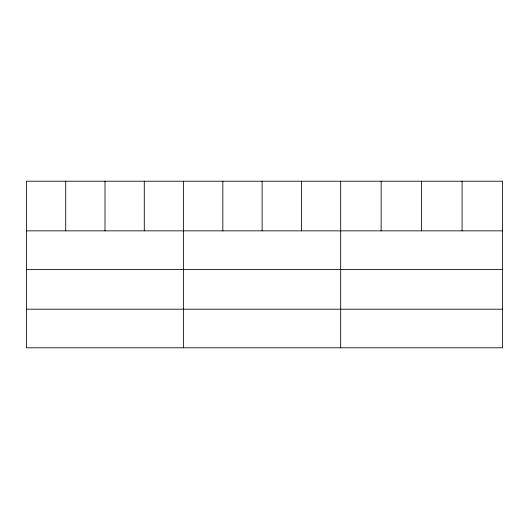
<?xml version="1.0" encoding="UTF-8"?>
<svg xmlns="http://www.w3.org/2000/svg" width="529" height="529" viewBox="0 0 529 529"><rect width="100%" height="100%" fill="white"/><g stroke="black" fill="none" stroke-linecap="round" stroke-linejoin="round"><path stroke-width="0.79" d="M502.55 269.44L502.55 181.209L26.45 181.209L26.45 347.791L502.55 347.791L502.55 269.44L26.45 269.44M26.45 230.849L502.55 230.849M26.45 309.201L502.55 309.201M462.081 181.209L462.081 230.849M421.613 181.209L421.613 230.849M381.144 181.209L381.144 230.849M340.676 181.209L340.676 347.791M301.398 181.209L301.398 230.849M262.119 181.209L262.119 230.849M222.841 181.209L222.841 230.849M183.563 181.209L183.563 347.791M144.285 181.209L144.285 230.849M105.007 181.209L105.007 230.849M65.728 181.209L65.728 230.849"/></g></svg>
